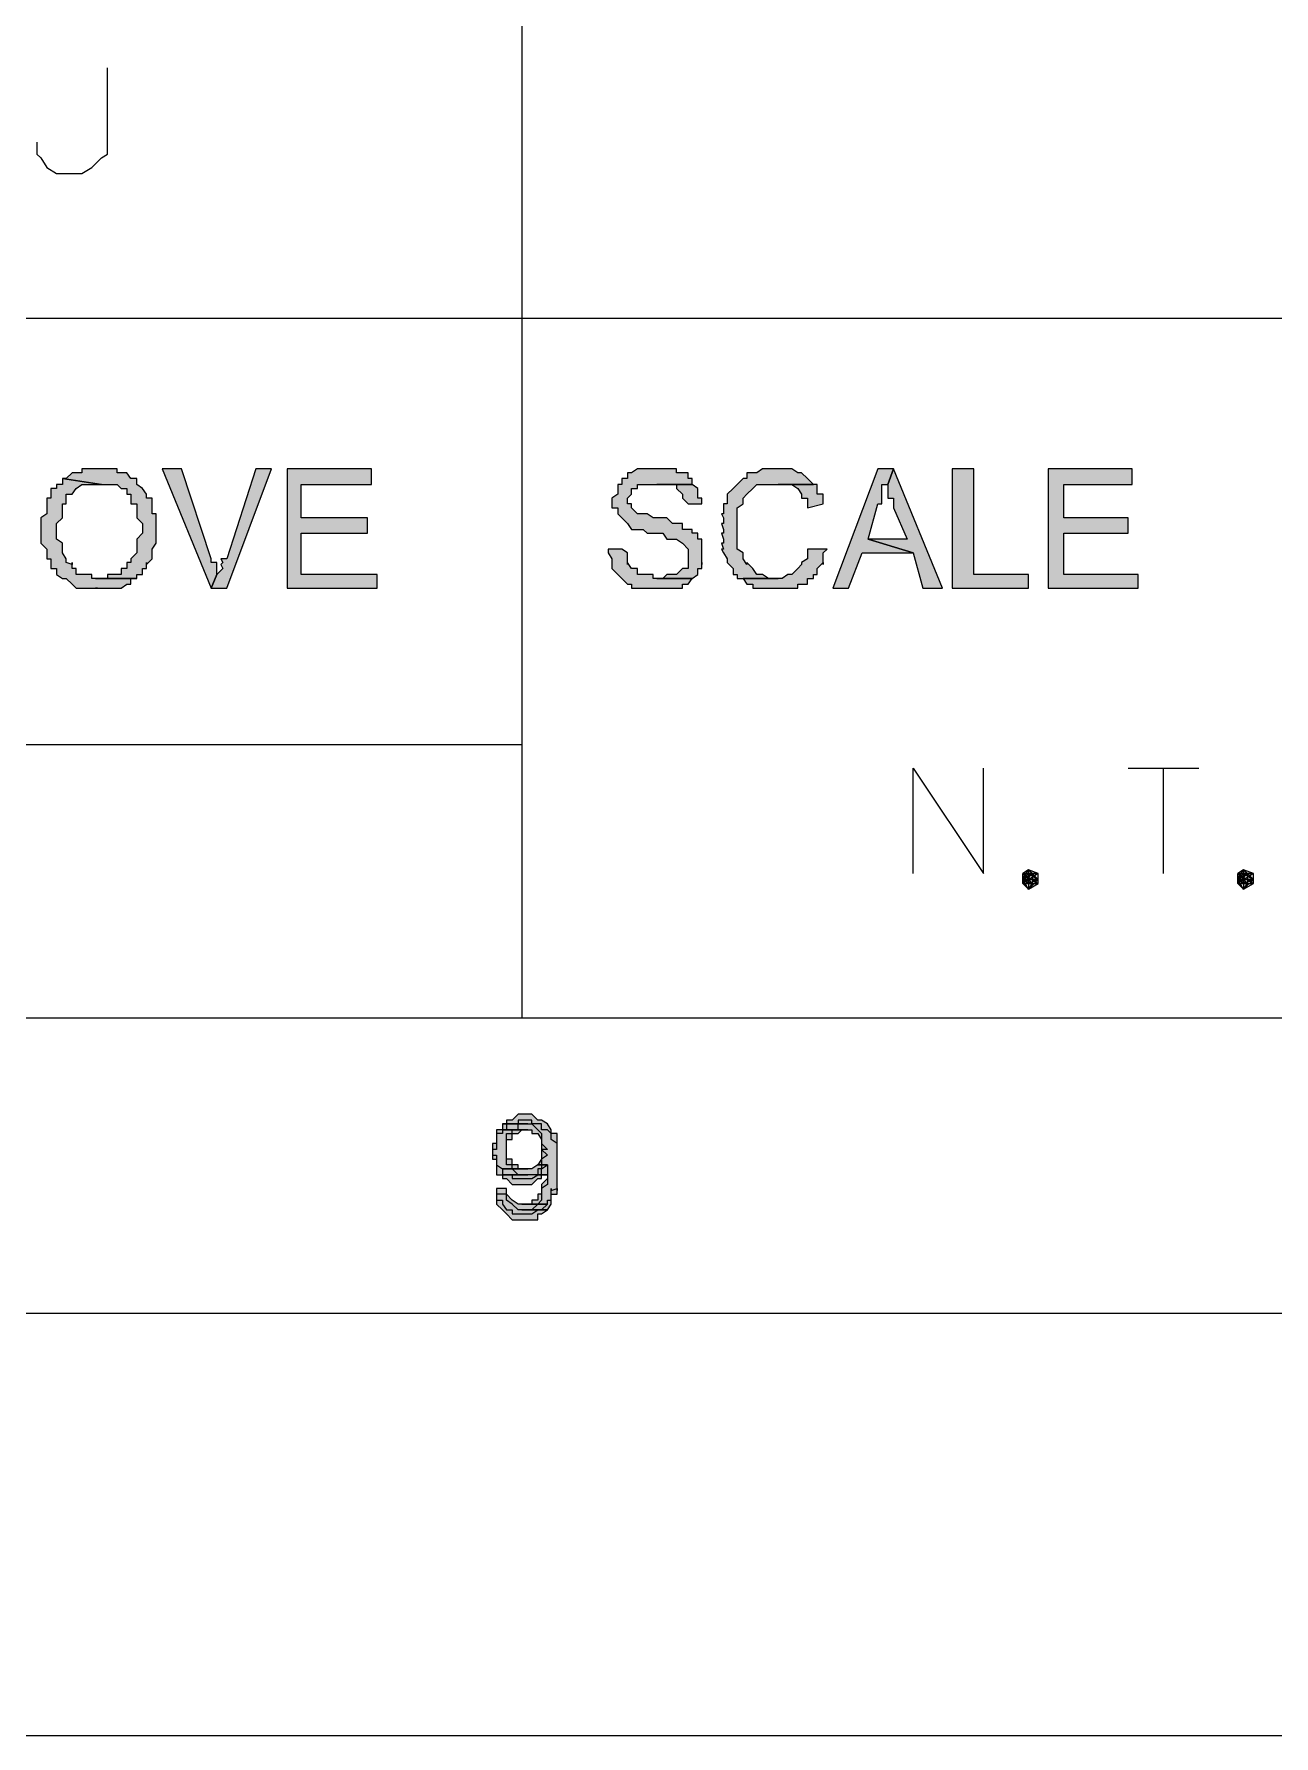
# Model space of a CAD drawing. Header units: millimetres. Extents: x 3 to 291, y 6 to 496.
# Drawn here: x 201.49 to 211.98, y 292.69 to 307.09 of the extents above; entities that cross this region are included whole.
import ezdxf

# ---------------------------------------------------------------- set-up
doc = ezdxf.new("R2010")
doc.units = ezdxf.units.MM
doc.layers.get('0').update_dxf_attribs({"linetype": 'CONTINUOUS'})

msp = doc.modelspace()

# ---------------------------------------------------------------- hatches: boundary and pattern name
for points in [[(202.06, 303.413), (202.027, 303.413), (202.01, 303.413), (201.977, 303.413), (201.928, 303.413), (201.895, 303.413), (201.895, 303.38), (201.845, 303.38), (201.812, 303.38), (201.762, 303.33), (201.729, 303.33), (202.06, 303.28), (202.11, 303.28), (202.143, 303.28), (202.192, 303.28), (202.226, 303.247), (202.275, 303.247), (202.275, 303.198), (202.308, 303.198), (202.308, 303.165), (202.308, 303.115), (202.358, 303.115), (202.358, 303.082), (202.358, 303.032), (202.358, 302.999), (202.408, 302.95), (202.408, 302.9), (202.408, 302.867), (202.358, 302.817), (202.358, 302.784), (202.358, 302.734), (202.358, 302.701), (202.308, 302.652), (202.308, 302.619), (202.275, 302.619), (202.275, 302.602), (202.275, 302.569), (202.226, 302.569), (202.226, 302.519), (202.192, 302.519), (202.143, 302.519), (202.11, 302.519), (202.11, 302.486), (202.06, 302.486), (202.027, 302.486), (202.01, 302.486), (202.358, 302.486), (202.358, 302.519), (202.408, 302.519), (202.408, 302.569), (202.441, 302.569), (202.441, 302.619), (202.441, 302.602), (202.49, 302.652), (202.49, 302.701), (202.49, 302.734), (202.523, 302.784), (202.523, 302.817), (202.523, 302.867), (202.523, 302.9), (202.523, 302.95), (202.523, 302.999), (202.523, 303.032), (202.49, 303.032), (202.49, 303.082), (202.49, 303.115), (202.49, 303.165), (202.441, 303.165), (202.441, 303.198), (202.408, 303.247), (202.358, 303.28), (202.358, 303.33), (202.308, 303.33), (202.275, 303.38), (202.226, 303.38), (202.192, 303.38), (202.192, 303.413), (202.143, 303.413), (202.11, 303.413)], [(202.738, 303.413), (202.573, 303.413), (202.987, 302.404), (203.036, 302.519), (203.036, 302.569), (203.036, 302.619), (202.987, 302.619), (202.987, 302.652)], [(203.499, 303.413), (203.367, 303.413), (203.119, 302.652), (203.086, 302.652), (203.069, 302.652), (203.086, 302.619), (203.069, 302.602), (203.086, 302.569), (203.036, 302.519), (202.987, 302.404), (203.119, 302.404)], [(204.343, 303.413), (203.632, 303.413), (203.632, 302.404), (204.393, 302.404), (204.393, 302.519), (203.748, 302.519), (203.748, 302.867), (204.31, 302.867), (204.31, 302.999), (203.748, 302.999), (203.748, 303.28), (204.343, 303.28)], [(206.759, 303.413), (206.726, 303.413), (206.676, 303.413), (206.643, 303.413), (206.593, 303.413), (206.544, 303.38), (206.511, 303.38), (206.511, 303.33), (206.461, 303.33), (206.461, 303.28), (206.428, 303.28), (206.428, 303.247), (206.428, 303.198), (206.378, 303.165), (206.378, 303.115), (206.378, 303.082), (206.428, 303.082), (206.428, 303.032), (206.461, 302.999), (206.511, 302.95), (206.544, 302.9), (206.593, 302.9), (206.643, 302.9), (206.676, 302.867), (206.726, 302.867), (206.759, 302.867), (206.808, 302.867), (206.842, 302.817), (206.891, 302.817), (206.924, 302.817), (206.974, 302.784), (207.024, 302.734), (207.024, 302.701), (207.024, 302.652), (207.024, 302.619), (207.024, 302.569), (206.974, 302.569), (206.924, 302.519), (206.891, 302.519), (206.842, 302.519), (206.808, 302.486), (206.759, 302.486), (207.057, 302.486), (207.106, 302.519), (207.106, 302.569), (207.139, 302.569), (207.139, 302.619), (207.139, 302.602), (207.139, 302.652), (207.139, 302.701), (207.139, 302.734), (207.139, 302.784), (207.139, 302.817), (207.106, 302.817), (207.106, 302.867), (207.057, 302.867), (207.057, 302.9), (207.024, 302.9), (206.974, 302.9), (206.974, 302.95), (206.924, 302.95), (206.891, 302.95), (206.842, 302.999), (206.808, 302.999), (206.759, 302.999), (206.726, 302.999), (206.676, 303.032), (206.643, 303.032), (206.593, 303.032), (206.544, 303.082), (206.544, 303.115), (206.511, 303.115), (206.511, 303.165), (206.544, 303.198), (206.544, 303.247), (206.593, 303.247), (206.593, 303.28), (206.643, 303.28), (206.676, 303.28), (206.726, 303.28), (206.759, 303.28), (207.057, 303.28), (207.057, 303.33), (207.024, 303.33), (207.024, 303.38), (206.974, 303.38), (206.924, 303.38), (206.924, 303.413), (206.891, 303.413), (206.842, 303.413), (206.808, 303.413)], [(207.785, 303.413), (207.735, 303.413), (207.702, 303.413), (207.652, 303.413), (207.603, 303.38), (207.569, 303.38), (207.52, 303.38), (207.52, 303.33), (207.487, 303.33), (207.437, 303.28), (207.404, 303.247), (207.354, 303.198), (207.354, 303.165), (207.354, 303.115), (207.321, 303.115), (207.321, 303.082), (207.321, 303.032), (207.305, 303.032), (207.321, 302.999), (207.321, 302.95), (207.305, 302.95), (207.321, 302.9), (207.321, 302.867), (207.305, 302.867), (207.321, 302.817), (207.321, 302.784), (207.305, 302.784), (207.321, 302.734), (207.305, 302.734), (207.321, 302.701), (207.354, 302.652), (207.354, 302.619), (207.404, 302.569), (207.404, 302.519), (207.437, 302.519), (207.437, 302.486), (207.487, 302.486), (207.785, 302.486), (207.735, 302.486), (207.702, 302.486), (207.652, 302.519), (207.603, 302.519), (207.569, 302.569), (207.52, 302.619), (207.52, 302.602), (207.487, 302.652), (207.487, 302.701), (207.437, 302.734), (207.437, 302.784), (207.437, 302.817), (207.437, 302.867), (207.437, 302.9), (207.437, 302.95), (207.437, 302.999), (207.437, 303.032), (207.437, 303.082), (207.487, 303.115), (207.487, 303.165), (207.52, 303.198), (207.569, 303.247), (207.603, 303.28), (207.652, 303.28), (207.702, 303.28), (207.735, 303.28), (207.785, 303.28), (208.082, 303.28), (208.033, 303.33), (207.983, 303.38), (207.95, 303.38), (207.9, 303.413), (207.867, 303.413), (207.818, 303.413)], [(208.761, 303.413), (208.628, 303.413), (208.248, 302.404), (208.38, 302.404), (208.496, 302.701), (208.926, 302.701), (208.546, 302.817), (208.628, 303.115), (208.661, 303.115), (208.661, 303.165), (208.661, 303.198), (208.661, 303.247), (208.661, 303.28), (208.711, 303.28)], [(208.761, 303.413), (208.711, 303.28), (208.711, 303.247), (208.711, 303.198), (208.711, 303.165), (208.761, 303.165), (208.761, 303.115), (208.761, 303.082), (208.877, 302.817), (208.546, 302.817), (208.926, 302.701), (209.009, 302.404), (209.174, 302.404)], [(209.439, 303.413), (209.257, 303.413), (209.257, 302.404), (209.902, 302.404), (209.902, 302.519), (209.439, 302.519)], [(210.779, 303.413), (210.068, 303.413), (210.068, 302.404), (210.829, 302.404), (210.829, 302.519), (210.2, 302.519), (210.2, 302.867), (210.746, 302.867), (210.746, 302.999), (210.2, 302.999), (210.2, 303.28), (210.779, 303.28)], [(201.729, 303.33), (201.729, 303.28), (201.68, 303.28), (201.68, 303.247), (201.63, 303.247), (201.63, 303.198), (201.63, 303.165), (201.597, 303.165), (201.597, 303.115), (201.597, 303.082), (201.597, 303.032), (201.547, 302.999), (201.547, 302.95), (201.547, 302.9), (201.547, 302.867), (201.547, 302.817), (201.547, 302.784), (201.597, 302.734), (201.597, 302.701), (201.597, 302.652), (201.63, 302.652), (201.63, 302.619), (201.63, 302.569), (201.68, 302.569), (201.68, 302.519), (201.729, 302.486), (201.762, 302.486), (201.812, 302.437), (201.845, 302.404), (201.895, 302.404), (201.928, 302.404), (201.977, 302.404), (202.027, 302.404), (202.01, 302.404), (202.06, 302.404), (202.11, 302.404), (202.143, 302.404), (202.192, 302.404), (202.226, 302.404), (202.275, 302.437), (202.308, 302.437), (202.308, 302.486), (202.358, 302.486), (202.027, 302.486), (202.01, 302.486), (201.977, 302.486), (201.977, 302.519), (201.928, 302.519), (201.895, 302.519), (201.845, 302.519), (201.845, 302.569), (201.812, 302.569), (201.812, 302.619), (201.812, 302.602), (201.762, 302.619), (201.762, 302.652), (201.729, 302.701), (201.729, 302.734), (201.729, 302.784), (201.68, 302.817), (201.68, 302.867), (201.68, 302.9), (201.68, 302.95), (201.729, 302.999), (201.729, 303.032), (201.729, 303.082), (201.729, 303.115), (201.762, 303.115), (201.762, 303.165), (201.762, 303.198), (201.812, 303.198), (201.845, 303.247), (201.895, 303.28), (201.928, 303.28), (201.977, 303.28), (202.027, 303.28), (202.06, 303.28)], [(207.057, 303.28), (206.759, 303.28), (206.808, 303.28), (206.842, 303.28), (206.891, 303.28), (206.924, 303.28), (206.924, 303.247), (206.974, 303.198), (206.974, 303.165), (207.024, 303.115), (207.139, 303.115), (207.139, 303.165), (207.106, 303.165), (207.106, 303.198), (207.106, 303.247)], [(208.082, 303.28), (207.785, 303.28), (207.818, 303.28), (207.867, 303.28), (207.9, 303.28), (207.95, 303.247), (207.983, 303.198), (207.983, 303.165), (208.033, 303.165), (208.033, 303.115), (208.033, 303.082), (208.165, 303.115), (208.165, 303.165), (208.165, 303.198), (208.115, 303.198), (208.115, 303.247), (208.115, 303.28)], [(206.461, 302.734), (206.345, 302.734), (206.345, 302.701), (206.378, 302.652), (206.378, 302.619), (206.378, 302.602), (206.378, 302.569), (206.428, 302.519), (206.461, 302.486), (206.511, 302.437), (206.544, 302.437), (206.544, 302.404), (206.593, 302.404), (206.643, 302.404), (206.676, 302.404), (206.726, 302.404), (206.759, 302.404), (206.808, 302.404), (206.842, 302.404), (206.891, 302.404), (206.924, 302.404), (206.974, 302.404), (206.974, 302.437), (207.024, 302.437), (207.057, 302.486), (206.759, 302.486), (206.726, 302.486), (206.726, 302.519), (206.676, 302.519), (206.643, 302.519), (206.593, 302.519), (206.593, 302.569), (206.544, 302.569), (206.511, 302.619), (206.511, 302.602), (206.511, 302.652), (206.511, 302.701)], [(208.033, 302.734), (208.033, 302.701), (208.033, 302.652), (207.983, 302.619), (207.983, 302.602), (207.95, 302.569), (207.9, 302.519), (207.867, 302.519), (207.818, 302.486), (207.785, 302.486), (207.487, 302.486), (207.52, 302.437), (207.569, 302.437), (207.569, 302.404), (207.603, 302.404), (207.652, 302.404), (207.702, 302.404), (207.735, 302.404), (207.785, 302.404), (207.818, 302.404), (207.867, 302.404), (207.9, 302.404), (207.95, 302.404), (207.95, 302.437), (207.983, 302.437), (208.033, 302.437), (208.033, 302.486), (208.082, 302.486), (208.082, 302.519), (208.115, 302.519), (208.115, 302.569), (208.165, 302.619), (208.165, 302.602), (208.165, 302.652), (208.165, 302.701), (208.198, 302.734)], [(205.667, 297.953), (205.617, 297.953), (205.584, 297.953), (205.534, 297.903), (205.485, 297.903), (205.485, 297.87), (205.452, 297.87), (205.667, 297.87), (205.7, 297.87), (205.75, 297.821), (205.783, 297.788), (205.783, 297.738), (205.783, 297.705), (205.832, 297.655), (205.783, 297.655), (205.783, 297.606), (205.783, 297.573), (205.75, 297.523), (205.832, 297.523), (205.832, 297.49), (205.832, 297.44), (205.832, 297.407), (205.783, 297.357), (205.783, 297.324), (205.783, 297.308), (205.783, 297.275), (205.75, 297.275), (205.75, 297.225), (205.7, 297.225), (205.7, 297.192), (205.667, 297.192), (205.617, 297.192), (205.832, 297.192), (205.832, 297.225), (205.865, 297.225), (205.865, 297.275), (205.865, 297.324), (205.865, 297.308), (205.915, 297.324), (205.915, 297.357), (205.915, 297.407), (205.915, 297.44), (205.915, 297.49), (205.915, 297.523), (205.915, 297.573), (205.915, 297.606), (205.915, 297.655), (205.915, 297.705), (205.915, 297.738), (205.915, 297.788), (205.865, 297.788), (205.865, 297.821), (205.832, 297.87), (205.783, 297.903), (205.75, 297.903), (205.7, 297.953)], [(205.452, 297.87), (205.452, 297.821), (205.402, 297.821), (205.402, 297.788), (205.402, 297.738), (205.402, 297.705), (205.369, 297.705), (205.369, 297.655), (205.369, 297.606), (205.402, 297.606), (205.402, 297.573), (205.402, 297.523), (205.452, 297.49), (205.667, 297.49), (205.617, 297.49), (205.584, 297.49), (205.584, 297.523), (205.534, 297.523), (205.534, 297.573), (205.485, 297.573), (205.485, 297.606), (205.485, 297.655), (205.485, 297.705), (205.485, 297.738), (205.485, 297.788), (205.534, 297.788), (205.534, 297.821), (205.584, 297.821), (205.584, 297.87), (205.617, 297.87), (205.667, 297.87)], [(205.452, 297.821), (205.452, 297.788), (205.402, 297.788), (205.402, 297.738), (205.402, 297.705), (205.402, 297.655), (205.369, 297.655), (205.369, 297.606), (205.369, 297.573), (205.402, 297.573), (205.402, 297.523), (205.402, 297.49), (205.402, 297.44), (205.452, 297.44), (205.667, 297.44), (205.617, 297.44), (205.584, 297.44), (205.534, 297.49), (205.534, 297.523), (205.485, 297.523), (205.485, 297.573), (205.485, 297.606), (205.485, 297.655), (205.485, 297.705), (205.485, 297.738), (205.534, 297.738), (205.534, 297.788), (205.584, 297.788), (205.617, 297.821), (205.667, 297.821)], [(205.667, 297.903), (205.617, 297.903), (205.584, 297.903), (205.584, 297.87), (205.534, 297.87), (205.485, 297.87), (205.485, 297.821), (205.452, 297.821), (205.667, 297.821), (205.7, 297.821), (205.7, 297.788), (205.75, 297.788), (205.783, 297.738), (205.783, 297.705), (205.783, 297.655), (205.832, 297.606), (205.783, 297.573), (205.783, 297.523), (205.783, 297.49), (205.75, 297.49), (205.75, 297.44), (205.832, 297.44), (205.832, 297.407), (205.832, 297.357), (205.783, 297.324), (205.783, 297.308), (205.783, 297.275), (205.783, 297.225), (205.75, 297.192), (205.7, 297.142), (205.667, 297.142), (205.617, 297.142), (205.832, 297.142), (205.865, 297.192), (205.865, 297.225), (205.865, 297.275), (205.915, 297.275), (205.915, 297.324), (205.915, 297.308), (205.915, 297.357), (205.915, 297.407), (205.915, 297.44), (205.915, 297.49), (205.915, 297.523), (205.915, 297.573), (205.915, 297.606), (205.915, 297.655), (205.915, 297.705), (205.865, 297.738), (205.865, 297.788), (205.832, 297.821), (205.783, 297.821), (205.783, 297.87), (205.75, 297.87), (205.7, 297.87), (205.7, 297.903)], [(205.75, 297.523), (205.7, 297.49), (205.667, 297.49), (205.452, 297.49), (205.452, 297.44), (205.485, 297.44), (205.534, 297.44), (205.534, 297.407), (205.584, 297.407), (205.617, 297.407), (205.667, 297.407), (205.7, 297.407), (205.75, 297.44), (205.783, 297.44), (205.783, 297.49), (205.832, 297.523)], [(205.75, 297.44), (205.7, 297.44), (205.667, 297.44), (205.452, 297.44), (205.452, 297.407), (205.485, 297.407), (205.534, 297.357), (205.584, 297.357), (205.617, 297.357), (205.667, 297.357), (205.7, 297.357), (205.75, 297.407), (205.783, 297.407), (205.783, 297.44), (205.832, 297.44)], [(205.485, 297.324), (205.402, 297.324), (205.402, 297.308), (205.402, 297.275), (205.402, 297.225), (205.452, 297.225), (205.452, 297.192), (205.485, 297.142), (205.534, 297.142), (205.534, 297.109), (205.584, 297.109), (205.617, 297.109), (205.667, 297.109), (205.7, 297.109), (205.75, 297.142), (205.783, 297.142), (205.832, 297.192), (205.617, 297.192), (205.584, 297.192), (205.534, 297.225), (205.485, 297.275)], [(205.485, 297.275), (205.402, 297.275), (205.402, 297.225), (205.402, 297.192), (205.452, 297.142), (205.485, 297.109), (205.534, 297.06), (205.584, 297.06), (205.617, 297.06), (205.667, 297.06), (205.7, 297.06), (205.75, 297.06), (205.75, 297.109), (205.783, 297.109), (205.832, 297.142), (205.617, 297.142), (205.584, 297.142), (205.534, 297.192), (205.485, 297.225)]]:
    msp.add_hatch(color=7).paths.add_polyline_path(points)

# ---------------------------------------------------------------- linework, layer by layer
at = {"color": 7, "linetype": 'Continuous', "lineweight": 25}
for points in [[(3.044, 496.423), (291.468, 496.423), (291.468, 292.692), (3.044, 292.692)], [(9.017, 490.616), (285.495, 490.616), (285.495, 298.764), (9.017, 298.764)]]:
    msp.add_lwpolyline(points, close=True, dxfattribs=at)
at = {"color": 7, "linetype": 'Continuous', "lineweight": 5}
msp.add_lwpolyline([(6.552, 493.031), (287.96, 493.031), (287.96, 296.265), (6.552, 296.265)], close=True, dxfattribs=at)
for points in [[(205.617, 320.867), (205.617, 298.764), (205.617, 298.764)], [(128.618, 304.687), (205.617, 304.687), (205.617, 304.687)], [(205.617, 304.687), (285.495, 304.687), (285.495, 304.687)], [(128.618, 301.08), (205.617, 301.08), (205.617, 301.08)], [(205.617, 301.08), (205.617, 298.764), (205.617, 298.764)]]:
    msp.add_lwpolyline(points, dxfattribs=at)
at = {"color": 7, "linetype": 'Continuous', "lineweight": 20}
for points in [[(201.514, 306.176), (201.514, 306.076), (201.547, 306.043), (201.597, 305.961), (201.68, 305.911), (201.895, 305.911), (201.977, 305.961), (202.06, 306.043), (202.11, 306.076), (202.11, 306.804)], [(208.926, 299.988), (208.926, 300.881), (209.522, 299.988), (209.522, 300.881)], [(210.746, 300.881), (211.342, 300.881), (211.342, 300.881)], [(211.044, 299.988), (211.044, 300.881), (211.044, 300.881)], [(209.853, 299.905), (209.935, 299.988), (209.902, 300.021), (209.985, 299.938), (209.902, 299.856), (209.853, 299.938), (209.902, 300.021), (209.853, 299.988), (209.985, 299.905), (209.985, 299.938), (209.985, 299.988), (209.853, 299.905), (209.902, 299.856), (209.935, 299.905), (209.853, 299.988), (209.853, 299.938), (209.853, 299.905), (209.853, 299.988), (209.985, 299.988), (209.935, 299.988), (209.853, 299.988)], [(209.935, 299.988), (209.853, 299.905), (209.985, 299.905)], [(209.985, 299.938), (209.853, 299.938), (209.853, 299.938)], [(209.902, 300.021), (209.902, 299.856), (209.902, 299.856)], [(209.935, 299.988), (209.935, 299.905), (209.985, 299.905), (209.985, 299.988)], [(211.673, 299.905), (211.755, 299.988), (211.722, 300.021), (211.805, 299.938), (211.722, 299.856), (211.673, 299.938), (211.722, 300.021), (211.673, 299.988), (211.805, 299.905), (211.805, 299.938), (211.805, 299.988), (211.673, 299.905), (211.722, 299.856), (211.755, 299.905), (211.673, 299.988), (211.673, 299.938), (211.673, 299.905), (211.673, 299.988), (211.805, 299.988), (211.755, 299.988), (211.673, 299.988)], [(211.755, 299.988), (211.673, 299.905), (211.805, 299.905)], [(211.805, 299.938), (211.673, 299.938), (211.673, 299.938)], [(211.722, 300.021), (211.722, 299.856), (211.722, 299.856)], [(211.755, 299.988), (211.755, 299.905), (211.805, 299.905), (211.805, 299.988)]]:
    msp.add_lwpolyline(points, dxfattribs=at)
at = {"color": 7, "linetype": 'Continuous', "lineweight": -2}
for points in [[(202.06, 303.413), (202.027, 303.413), (202.01, 303.413), (201.977, 303.413), (201.928, 303.413), (201.928, 303.413), (201.895, 303.413), (201.895, 303.38), (201.845, 303.38), (201.812, 303.38), (201.812, 303.38), (201.762, 303.33), (201.762, 303.33), (201.729, 303.33), (202.06, 303.28), (202.06, 303.28), (202.11, 303.28), (202.11, 303.28), (202.143, 303.28), (202.192, 303.28), (202.192, 303.28), (202.226, 303.247), (202.226, 303.247), (202.275, 303.247), (202.275, 303.198), (202.308, 303.198), (202.308, 303.165), (202.308, 303.115), (202.358, 303.115), (202.358, 303.082), (202.358, 303.082), (202.358, 303.032), (202.358, 303.032), (202.358, 302.999), (202.408, 302.95), (202.408, 302.95), (202.408, 302.9), (202.408, 302.867), (202.408, 302.867), (202.358, 302.817), (202.358, 302.784), (202.358, 302.784), (202.358, 302.734), (202.358, 302.701), (202.358, 302.701), (202.308, 302.652), (202.308, 302.652), (202.308, 302.619), (202.275, 302.619), (202.275, 302.602), (202.275, 302.569), (202.226, 302.569), (202.226, 302.519), (202.192, 302.519), (202.192, 302.519), (202.143, 302.519), (202.11, 302.519), (202.11, 302.486), (202.06, 302.486), (202.027, 302.486), (202.01, 302.486), (202.358, 302.486), (202.358, 302.519), (202.408, 302.519), (202.408, 302.569), (202.441, 302.569), (202.441, 302.619), (202.441, 302.602), (202.441, 302.602), (202.49, 302.652), (202.49, 302.701), (202.49, 302.701), (202.49, 302.734), (202.49, 302.734), (202.523, 302.784), (202.523, 302.817), (202.523, 302.817), (202.523, 302.867), (202.523, 302.9), (202.523, 302.9), (202.523, 302.95), (202.523, 302.999), (202.523, 303.032), (202.49, 303.032), (202.49, 303.082), (202.49, 303.082), (202.49, 303.115), (202.49, 303.165), (202.441, 303.165), (202.441, 303.165), (202.441, 303.198), (202.441, 303.198), (202.408, 303.247), (202.408, 303.247), (202.358, 303.28), (202.358, 303.28), (202.358, 303.33), (202.308, 303.33), (202.275, 303.38), (202.275, 303.38), (202.275, 303.38), (202.226, 303.38), (202.192, 303.38), (202.192, 303.413), (202.143, 303.413), (202.143, 303.413), (202.11, 303.413)], [(202.738, 303.413), (202.573, 303.413), (202.987, 302.404), (203.036, 302.519), (203.036, 302.519), (203.036, 302.519), (203.036, 302.569), (203.036, 302.619), (202.987, 302.619), (202.987, 302.652), (202.987, 302.652)], [(203.499, 303.413), (203.367, 303.413), (203.119, 302.652), (203.086, 302.652), (203.069, 302.652), (203.086, 302.619), (203.069, 302.602), (203.086, 302.569), (203.036, 302.519), (203.036, 302.519), (202.987, 302.404), (203.119, 302.404)], [(204.343, 303.413), (203.632, 303.413), (203.632, 302.404), (204.393, 302.404), (204.393, 302.519), (203.748, 302.519), (203.748, 302.867), (204.31, 302.867), (204.31, 302.999), (203.748, 302.999), (203.748, 303.28), (204.343, 303.28)], [(206.759, 303.413), (206.726, 303.413), (206.726, 303.413), (206.676, 303.413), (206.643, 303.413), (206.643, 303.413), (206.593, 303.413), (206.544, 303.38), (206.544, 303.38), (206.511, 303.38), (206.511, 303.33), (206.461, 303.33), (206.461, 303.28), (206.428, 303.28), (206.428, 303.28), (206.428, 303.247), (206.428, 303.198), (206.428, 303.198), (206.378, 303.165), (206.378, 303.165), (206.378, 303.115), (206.378, 303.082), (206.428, 303.082), (206.428, 303.032), (206.428, 303.032), (206.428, 303.032), (206.461, 302.999), (206.461, 302.999), (206.511, 302.95), (206.511, 302.95), (206.544, 302.9), (206.544, 302.9), (206.544, 302.9), (206.593, 302.9), (206.593, 302.9), (206.643, 302.9), (206.676, 302.867), (206.676, 302.867), (206.726, 302.867), (206.759, 302.867), (206.808, 302.867), (206.842, 302.817), (206.842, 302.817), (206.891, 302.817), (206.891, 302.817), (206.924, 302.817), (206.924, 302.817), (206.974, 302.784), (206.974, 302.784), (207.024, 302.734), (207.024, 302.734), (207.024, 302.734), (207.024, 302.701), (207.024, 302.652), (207.024, 302.652), (207.024, 302.652), (207.024, 302.619), (207.024, 302.569), (206.974, 302.569), (206.974, 302.569), (206.924, 302.519), (206.924, 302.519), (206.891, 302.519), (206.842, 302.519), (206.842, 302.519), (206.808, 302.486), (206.759, 302.486), (207.057, 302.486), (207.106, 302.519), (207.106, 302.519), (207.106, 302.569), (207.139, 302.569), (207.139, 302.619), (207.139, 302.602), (207.139, 302.652), (207.139, 302.701), (207.139, 302.701), (207.139, 302.734), (207.139, 302.734), (207.139, 302.784), (207.139, 302.817), (207.106, 302.817), (207.106, 302.867), (207.106, 302.867), (207.057, 302.867), (207.057, 302.9), (207.024, 302.9), (206.974, 302.9), (206.974, 302.95), (206.974, 302.95), (206.924, 302.95), (206.924, 302.95), (206.891, 302.95), (206.891, 302.95), (206.842, 302.999), (206.808, 302.999), (206.759, 302.999), (206.726, 302.999), (206.726, 302.999), (206.676, 303.032), (206.643, 303.032), (206.593, 303.032), (206.593, 303.032), (206.593, 303.032), (206.544, 303.082), (206.544, 303.082), (206.544, 303.115), (206.511, 303.115), (206.511, 303.165), (206.511, 303.165), (206.544, 303.198), (206.544, 303.198), (206.544, 303.247), (206.593, 303.247), (206.593, 303.247), (206.593, 303.28), (206.643, 303.28), (206.676, 303.28), (206.676, 303.28), (206.726, 303.28), (206.759, 303.28), (207.057, 303.28), (207.057, 303.33), (207.024, 303.33), (207.024, 303.38), (206.974, 303.38), (206.924, 303.38), (206.924, 303.38), (206.924, 303.413), (206.891, 303.413), (206.842, 303.413), (206.842, 303.413), (206.808, 303.413)], [(207.785, 303.413), (207.785, 303.413), (207.735, 303.413), (207.702, 303.413), (207.702, 303.413), (207.652, 303.413), (207.652, 303.413), (207.603, 303.38), (207.569, 303.38), (207.569, 303.38), (207.52, 303.38), (207.52, 303.33), (207.487, 303.33), (207.487, 303.33), (207.437, 303.28), (207.437, 303.28), (207.404, 303.247), (207.404, 303.247), (207.354, 303.198), (207.354, 303.165), (207.354, 303.165), (207.354, 303.165), (207.354, 303.115), (207.321, 303.115), (207.321, 303.082), (207.321, 303.032), (207.305, 303.032), (207.321, 302.999), (207.321, 302.95), (207.305, 302.95), (207.321, 302.9), (207.321, 302.867), (207.305, 302.867), (207.321, 302.817), (207.321, 302.784), (207.305, 302.784), (207.321, 302.734), (207.305, 302.734), (207.321, 302.701), (207.354, 302.652), (207.354, 302.652), (207.354, 302.619), (207.404, 302.569), (207.404, 302.569), (207.404, 302.519), (207.437, 302.519), (207.437, 302.486), (207.487, 302.486), (207.785, 302.486), (207.735, 302.486), (207.735, 302.486), (207.702, 302.486), (207.652, 302.519), (207.652, 302.519), (207.603, 302.519), (207.603, 302.519), (207.569, 302.569), (207.569, 302.569), (207.52, 302.619), (207.52, 302.602), (207.487, 302.652), (207.487, 302.652), (207.487, 302.701), (207.487, 302.701), (207.487, 302.701), (207.437, 302.734), (207.437, 302.784), (207.437, 302.784), (207.437, 302.817), (207.437, 302.867), (207.437, 302.867), (207.437, 302.9), (207.437, 302.95), (207.437, 302.95), (207.437, 302.999), (207.437, 303.032), (207.437, 303.032), (207.437, 303.082), (207.487, 303.115), (207.487, 303.115), (207.487, 303.165), (207.487, 303.165), (207.52, 303.198), (207.52, 303.198), (207.569, 303.247), (207.569, 303.247), (207.569, 303.247), (207.603, 303.28), (207.652, 303.28), (207.652, 303.28), (207.702, 303.28), (207.702, 303.28), (207.735, 303.28), (207.785, 303.28), (208.082, 303.28), (208.033, 303.33), (208.033, 303.33), (207.983, 303.38), (207.983, 303.38), (207.95, 303.38), (207.95, 303.38), (207.9, 303.413), (207.9, 303.413), (207.867, 303.413), (207.818, 303.413), (207.818, 303.413)], [(208.761, 303.413), (208.628, 303.413), (208.248, 302.404), (208.38, 302.404), (208.496, 302.701), (208.926, 302.701), (208.546, 302.817), (208.628, 303.115), (208.628, 303.115), (208.661, 303.115), (208.661, 303.165), (208.661, 303.198), (208.661, 303.198), (208.661, 303.247), (208.661, 303.28), (208.711, 303.28)], [(208.761, 303.413), (208.711, 303.28), (208.711, 303.28), (208.711, 303.247), (208.711, 303.247), (208.711, 303.198), (208.711, 303.165), (208.761, 303.165), (208.761, 303.115), (208.761, 303.082), (208.877, 302.817), (208.546, 302.817), (208.926, 302.701), (209.009, 302.404), (209.174, 302.404)], [(209.439, 303.413), (209.257, 303.413), (209.257, 302.404), (209.902, 302.404), (209.902, 302.519), (209.439, 302.519)], [(210.779, 303.413), (210.068, 303.413), (210.068, 302.404), (210.829, 302.404), (210.829, 302.519), (210.2, 302.519), (210.2, 302.867), (210.746, 302.867), (210.746, 302.999), (210.2, 302.999), (210.2, 303.28), (210.779, 303.28)], [(201.729, 303.33), (201.729, 303.28), (201.68, 303.28), (201.68, 303.28), (201.68, 303.247), (201.63, 303.247), (201.63, 303.198), (201.63, 303.198), (201.63, 303.165), (201.597, 303.165), (201.597, 303.115), (201.597, 303.082), (201.597, 303.082), (201.597, 303.032), (201.547, 302.999), (201.547, 302.999), (201.547, 302.95), (201.547, 302.9), (201.547, 302.9), (201.547, 302.867), (201.547, 302.867), (201.547, 302.817), (201.547, 302.784), (201.547, 302.784), (201.597, 302.734), (201.597, 302.701), (201.597, 302.701), (201.597, 302.652), (201.63, 302.652), (201.63, 302.652), (201.63, 302.619), (201.63, 302.569), (201.68, 302.569), (201.68, 302.519), (201.68, 302.519), (201.729, 302.486), (201.729, 302.486), (201.762, 302.486), (201.812, 302.437), (201.812, 302.437), (201.812, 302.437), (201.845, 302.404), (201.895, 302.404), (201.895, 302.404), (201.928, 302.404), (201.928, 302.404), (201.977, 302.404), (202.027, 302.404), (202.01, 302.404), (202.06, 302.404), (202.06, 302.404), (202.11, 302.404), (202.143, 302.404), (202.143, 302.404), (202.192, 302.404), (202.192, 302.404), (202.226, 302.404), (202.275, 302.437), (202.275, 302.437), (202.275, 302.437), (202.308, 302.437), (202.308, 302.486), (202.358, 302.486), (202.027, 302.486), (202.01, 302.486), (201.977, 302.486), (201.977, 302.519), (201.928, 302.519), (201.895, 302.519), (201.895, 302.519), (201.845, 302.519), (201.845, 302.569), (201.812, 302.569), (201.812, 302.619), (201.812, 302.602), (201.762, 302.619), (201.762, 302.652), (201.762, 302.652), (201.729, 302.701), (201.729, 302.701), (201.729, 302.734), (201.729, 302.784), (201.729, 302.784), (201.68, 302.817), (201.68, 302.867), (201.68, 302.867), (201.68, 302.9), (201.68, 302.95), (201.729, 302.999), (201.729, 302.999), (201.729, 303.032), (201.729, 303.082), (201.729, 303.082), (201.729, 303.115), (201.762, 303.115), (201.762, 303.165), (201.762, 303.165), (201.762, 303.198), (201.812, 303.198), (201.812, 303.198), (201.845, 303.247), (201.845, 303.247), (201.895, 303.28), (201.895, 303.28), (201.928, 303.28), (201.977, 303.28), (201.977, 303.28), (202.027, 303.28), (202.06, 303.28)], [(207.057, 303.28), (206.759, 303.28), (206.759, 303.28), (206.808, 303.28), (206.842, 303.28), (206.842, 303.28), (206.891, 303.28), (206.924, 303.28), (206.924, 303.247), (206.924, 303.247), (206.974, 303.198), (206.974, 303.198), (206.974, 303.165), (206.974, 303.165), (207.024, 303.115), (207.139, 303.115), (207.139, 303.115), (207.139, 303.165), (207.106, 303.165), (207.106, 303.198), (207.106, 303.247), (207.106, 303.247)], [(208.082, 303.28), (207.785, 303.28), (207.785, 303.28), (207.818, 303.28), (207.818, 303.28), (207.867, 303.28), (207.9, 303.28), (207.9, 303.28), (207.95, 303.247), (207.95, 303.247), (207.983, 303.198), (207.983, 303.198), (207.983, 303.165), (208.033, 303.165), (208.033, 303.115), (208.033, 303.082), (208.165, 303.115), (208.165, 303.165), (208.165, 303.165), (208.165, 303.198), (208.115, 303.198), (208.115, 303.247), (208.115, 303.28)], [(206.461, 302.734), (206.345, 302.734), (206.345, 302.701), (206.378, 302.652), (206.378, 302.652), (206.378, 302.619), (206.378, 302.602), (206.378, 302.569), (206.428, 302.519), (206.428, 302.519), (206.461, 302.486), (206.461, 302.486), (206.461, 302.486), (206.511, 302.437), (206.544, 302.437), (206.544, 302.437), (206.544, 302.404), (206.593, 302.404), (206.593, 302.404), (206.643, 302.404), (206.676, 302.404), (206.676, 302.404), (206.726, 302.404), (206.759, 302.404), (206.808, 302.404), (206.808, 302.404), (206.808, 302.404), (206.842, 302.404), (206.891, 302.404), (206.891, 302.404), (206.924, 302.404), (206.974, 302.404), (206.974, 302.437), (206.974, 302.437), (207.024, 302.437), (207.024, 302.437), (207.057, 302.486), (207.057, 302.486), (206.759, 302.486), (206.759, 302.486), (206.726, 302.486), (206.726, 302.519), (206.676, 302.519), (206.643, 302.519), (206.643, 302.519), (206.593, 302.519), (206.593, 302.569), (206.544, 302.569), (206.544, 302.569), (206.511, 302.619), (206.511, 302.602), (206.511, 302.652), (206.511, 302.652), (206.511, 302.701)], [(208.033, 302.734), (208.033, 302.734), (208.033, 302.734), (208.033, 302.701), (208.033, 302.652), (208.033, 302.652), (207.983, 302.619), (207.983, 302.602), (207.95, 302.569), (207.95, 302.569), (207.95, 302.569), (207.9, 302.519), (207.9, 302.519), (207.867, 302.519), (207.867, 302.519), (207.818, 302.486), (207.785, 302.486), (207.785, 302.486), (207.487, 302.486), (207.487, 302.486), (207.52, 302.437), (207.52, 302.437), (207.569, 302.437), (207.569, 302.404), (207.603, 302.404), (207.603, 302.404), (207.652, 302.404), (207.702, 302.404), (207.702, 302.404), (207.735, 302.404), (207.785, 302.404), (207.785, 302.404), (207.818, 302.404), (207.818, 302.404), (207.867, 302.404), (207.9, 302.404), (207.9, 302.404), (207.95, 302.404), (207.95, 302.437), (207.983, 302.437), (208.033, 302.437), (208.033, 302.486), (208.033, 302.486), (208.082, 302.486), (208.082, 302.519), (208.115, 302.519), (208.115, 302.569), (208.115, 302.569), (208.165, 302.619), (208.165, 302.602), (208.165, 302.652), (208.165, 302.701), (208.198, 302.734)], [(205.667, 297.953), (205.617, 297.953), (205.617, 297.953), (205.584, 297.953), (205.584, 297.953), (205.534, 297.903), (205.534, 297.903), (205.485, 297.903), (205.485, 297.903), (205.485, 297.87), (205.452, 297.87), (205.667, 297.87), (205.667, 297.87), (205.7, 297.87), (205.7, 297.87), (205.75, 297.821), (205.75, 297.821), (205.75, 297.821), (205.783, 297.788), (205.783, 297.788), (205.783, 297.788), (205.783, 297.738), (205.783, 297.738), (205.783, 297.705), (205.832, 297.655), (205.832, 297.655), (205.783, 297.655), (205.783, 297.606), (205.783, 297.573), (205.783, 297.573), (205.783, 297.573), (205.75, 297.523), (205.75, 297.523), (205.75, 297.523), (205.832, 297.523), (205.832, 297.49), (205.832, 297.49), (205.832, 297.44), (205.832, 297.44), (205.832, 297.407), (205.832, 297.407), (205.783, 297.357), (205.783, 297.357), (205.783, 297.324), (205.783, 297.308), (205.783, 297.275), (205.783, 297.275), (205.75, 297.275), (205.75, 297.225), (205.75, 297.225), (205.7, 297.225), (205.7, 297.192), (205.667, 297.192), (205.667, 297.192), (205.617, 297.192), (205.832, 297.192), (205.832, 297.192), (205.832, 297.225), (205.865, 297.225), (205.865, 297.275), (205.865, 297.275), (205.865, 297.324), (205.865, 297.308), (205.865, 297.308), (205.915, 297.324), (205.915, 297.357), (205.915, 297.357), (205.915, 297.407), (205.915, 297.407), (205.915, 297.44), (205.915, 297.49), (205.915, 297.49), (205.915, 297.523), (205.915, 297.523), (205.915, 297.573), (205.915, 297.573), (205.915, 297.606), (205.915, 297.655), (205.915, 297.655), (205.915, 297.705), (205.915, 297.705), (205.915, 297.738), (205.915, 297.738), (205.915, 297.788), (205.865, 297.788), (205.865, 297.788), (205.865, 297.788), (205.865, 297.821), (205.865, 297.821), (205.832, 297.87), (205.832, 297.87), (205.783, 297.903), (205.783, 297.903), (205.783, 297.903), (205.75, 297.903), (205.75, 297.903), (205.7, 297.953), (205.7, 297.953)], [(205.452, 297.87), (205.452, 297.87), (205.452, 297.821), (205.402, 297.821), (205.402, 297.788), (205.402, 297.788), (205.402, 297.788), (205.402, 297.738), (205.402, 297.705), (205.369, 297.705), (205.369, 297.655), (205.369, 297.655), (205.369, 297.606), (205.402, 297.606), (205.402, 297.573), (205.402, 297.573), (205.402, 297.523), (205.402, 297.523), (205.402, 297.523), (205.452, 297.49), (205.452, 297.49), (205.667, 297.49), (205.617, 297.49), (205.617, 297.49), (205.584, 297.49), (205.584, 297.523), (205.534, 297.523), (205.534, 297.523), (205.534, 297.523), (205.534, 297.573), (205.485, 297.573), (205.485, 297.606), (205.485, 297.606), (205.485, 297.655), (205.485, 297.655), (205.485, 297.705), (205.485, 297.705), (205.485, 297.738), (205.485, 297.738), (205.485, 297.788), (205.534, 297.788), (205.534, 297.821), (205.534, 297.821), (205.584, 297.821), (205.584, 297.87), (205.617, 297.87), (205.617, 297.87), (205.667, 297.87)], [(205.452, 297.821), (205.452, 297.821), (205.452, 297.788), (205.402, 297.788), (205.402, 297.738), (205.402, 297.738), (205.402, 297.705), (205.402, 297.705), (205.402, 297.655), (205.369, 297.655), (205.369, 297.606), (205.369, 297.606), (205.369, 297.573), (205.402, 297.573), (205.402, 297.523), (205.402, 297.523), (205.402, 297.49), (205.402, 297.49), (205.402, 297.44), (205.452, 297.44), (205.452, 297.44), (205.667, 297.44), (205.617, 297.44), (205.617, 297.44), (205.584, 297.44), (205.584, 297.44), (205.534, 297.49), (205.534, 297.49), (205.534, 297.49), (205.534, 297.523), (205.485, 297.523), (205.485, 297.523), (205.485, 297.573), (205.485, 297.573), (205.485, 297.606), (205.485, 297.655), (205.485, 297.655), (205.485, 297.705), (205.485, 297.705), (205.485, 297.738), (205.534, 297.738), (205.534, 297.738), (205.534, 297.788), (205.584, 297.788), (205.584, 297.788), (205.617, 297.821), (205.617, 297.821), (205.667, 297.821)], [(205.667, 297.903), (205.617, 297.903), (205.617, 297.903), (205.584, 297.903), (205.584, 297.87), (205.534, 297.87), (205.534, 297.87), (205.485, 297.87), (205.485, 297.87), (205.485, 297.821), (205.452, 297.821), (205.667, 297.821), (205.667, 297.821), (205.7, 297.821), (205.7, 297.788), (205.75, 297.788), (205.75, 297.788), (205.75, 297.788), (205.783, 297.738), (205.783, 297.738), (205.783, 297.705), (205.783, 297.705), (205.783, 297.655), (205.783, 297.655), (205.832, 297.606), (205.832, 297.606), (205.783, 297.573), (205.783, 297.573), (205.783, 297.523), (205.783, 297.523), (205.783, 297.49), (205.75, 297.49), (205.75, 297.49), (205.75, 297.44), (205.832, 297.44), (205.832, 297.44), (205.832, 297.44), (205.832, 297.407), (205.832, 297.407), (205.832, 297.357), (205.832, 297.357), (205.783, 297.324), (205.783, 297.308), (205.783, 297.275), (205.783, 297.275), (205.783, 297.225), (205.783, 297.225), (205.75, 297.192), (205.75, 297.192), (205.75, 297.192), (205.7, 297.142), (205.7, 297.142), (205.667, 297.142), (205.667, 297.142), (205.617, 297.142), (205.832, 297.142), (205.832, 297.142), (205.832, 297.142), (205.865, 297.192), (205.865, 297.192), (205.865, 297.225), (205.865, 297.225), (205.865, 297.225), (205.865, 297.275), (205.915, 297.275), (205.915, 297.324), (205.915, 297.308), (205.915, 297.357), (205.915, 297.357), (205.915, 297.407), (205.915, 297.407), (205.915, 297.44), (205.915, 297.49), (205.915, 297.49), (205.915, 297.523), (205.915, 297.523), (205.915, 297.573), (205.915, 297.573), (205.915, 297.606), (205.915, 297.655), (205.915, 297.655), (205.915, 297.705), (205.915, 297.705), (205.915, 297.705), (205.865, 297.738), (205.865, 297.738), (205.865, 297.738), (205.865, 297.788), (205.865, 297.788), (205.832, 297.821), (205.832, 297.821), (205.783, 297.821), (205.783, 297.87), (205.783, 297.87), (205.75, 297.87), (205.75, 297.87), (205.7, 297.87), (205.7, 297.903)], [(205.75, 297.523), (205.7, 297.49), (205.7, 297.49), (205.667, 297.49), (205.667, 297.49), (205.452, 297.49), (205.452, 297.44), (205.485, 297.44), (205.485, 297.44), (205.534, 297.44), (205.534, 297.407), (205.584, 297.407), (205.584, 297.407), (205.617, 297.407), (205.617, 297.407), (205.617, 297.407), (205.667, 297.407), (205.667, 297.407), (205.7, 297.407), (205.7, 297.407), (205.75, 297.44), (205.75, 297.44), (205.75, 297.44), (205.783, 297.44), (205.783, 297.49), (205.783, 297.49), (205.832, 297.523)], [(205.75, 297.44), (205.7, 297.44), (205.7, 297.44), (205.667, 297.44), (205.667, 297.44), (205.452, 297.44), (205.452, 297.407), (205.485, 297.407), (205.485, 297.407), (205.534, 297.357), (205.534, 297.357), (205.584, 297.357), (205.584, 297.357), (205.617, 297.357), (205.617, 297.357), (205.617, 297.357), (205.667, 297.357), (205.667, 297.357), (205.7, 297.357), (205.7, 297.357), (205.75, 297.407), (205.75, 297.407), (205.75, 297.407), (205.783, 297.407), (205.783, 297.44), (205.783, 297.44), (205.832, 297.44)], [(205.485, 297.324), (205.402, 297.324), (205.402, 297.308), (205.402, 297.275), (205.402, 297.225), (205.402, 297.225), (205.452, 297.225), (205.452, 297.192), (205.452, 297.192), (205.485, 297.142), (205.485, 297.142), (205.485, 297.142), (205.534, 297.142), (205.534, 297.109), (205.584, 297.109), (205.584, 297.109), (205.617, 297.109), (205.617, 297.109), (205.617, 297.109), (205.667, 297.109), (205.7, 297.109), (205.7, 297.109), (205.75, 297.142), (205.75, 297.142), (205.783, 297.142), (205.783, 297.142), (205.783, 297.142), (205.832, 297.192), (205.617, 297.192), (205.617, 297.192), (205.617, 297.192), (205.584, 297.192), (205.584, 297.192), (205.534, 297.225), (205.534, 297.225), (205.534, 297.225), (205.485, 297.275), (205.485, 297.275)], [(205.485, 297.275), (205.402, 297.275), (205.402, 297.225), (205.402, 297.225), (205.402, 297.192), (205.402, 297.192), (205.452, 297.142), (205.452, 297.142), (205.452, 297.142), (205.485, 297.109), (205.485, 297.109), (205.485, 297.109), (205.534, 297.06), (205.534, 297.06), (205.584, 297.06), (205.584, 297.06), (205.617, 297.06), (205.617, 297.06), (205.617, 297.06), (205.667, 297.06), (205.7, 297.06), (205.7, 297.06), (205.75, 297.06), (205.75, 297.109), (205.783, 297.109), (205.783, 297.109), (205.783, 297.109), (205.832, 297.142), (205.617, 297.142), (205.617, 297.142), (205.617, 297.142), (205.584, 297.142), (205.584, 297.142), (205.534, 297.192), (205.534, 297.192), (205.534, 297.192), (205.485, 297.225), (205.485, 297.225)]]:
    msp.add_lwpolyline(points, close=True, dxfattribs=at)
at = {"color": 7, "linetype": 'Continuous', "lineweight": 20}
for points in [[(209.985, 299.938), (209.985, 299.988), (209.902, 300.021), (209.853, 299.988), (209.853, 299.938), (209.853, 299.905), (209.902, 299.856), (209.985, 299.905)], [(209.902, 299.988), (209.985, 299.938), (209.853, 299.938), (209.935, 299.988), (209.935, 299.905), (209.853, 299.938), (209.985, 299.938), (209.902, 299.905), (209.902, 299.988), (209.853, 299.938), (209.902, 299.905), (209.985, 299.938)], [(209.935, 299.905), (209.853, 299.988), (209.853, 299.905)], [(211.805, 299.938), (211.805, 299.988), (211.722, 300.021), (211.673, 299.988), (211.673, 299.938), (211.673, 299.905), (211.722, 299.856), (211.805, 299.905)], [(211.722, 299.988), (211.805, 299.938), (211.673, 299.938), (211.755, 299.988), (211.755, 299.905), (211.673, 299.938), (211.805, 299.938), (211.722, 299.905), (211.722, 299.988), (211.673, 299.938), (211.722, 299.905), (211.805, 299.938)], [(211.755, 299.905), (211.673, 299.988), (211.673, 299.905)]]:
    msp.add_lwpolyline(points, close=True, dxfattribs=at)

doc.saveas('drawing.dxf')
